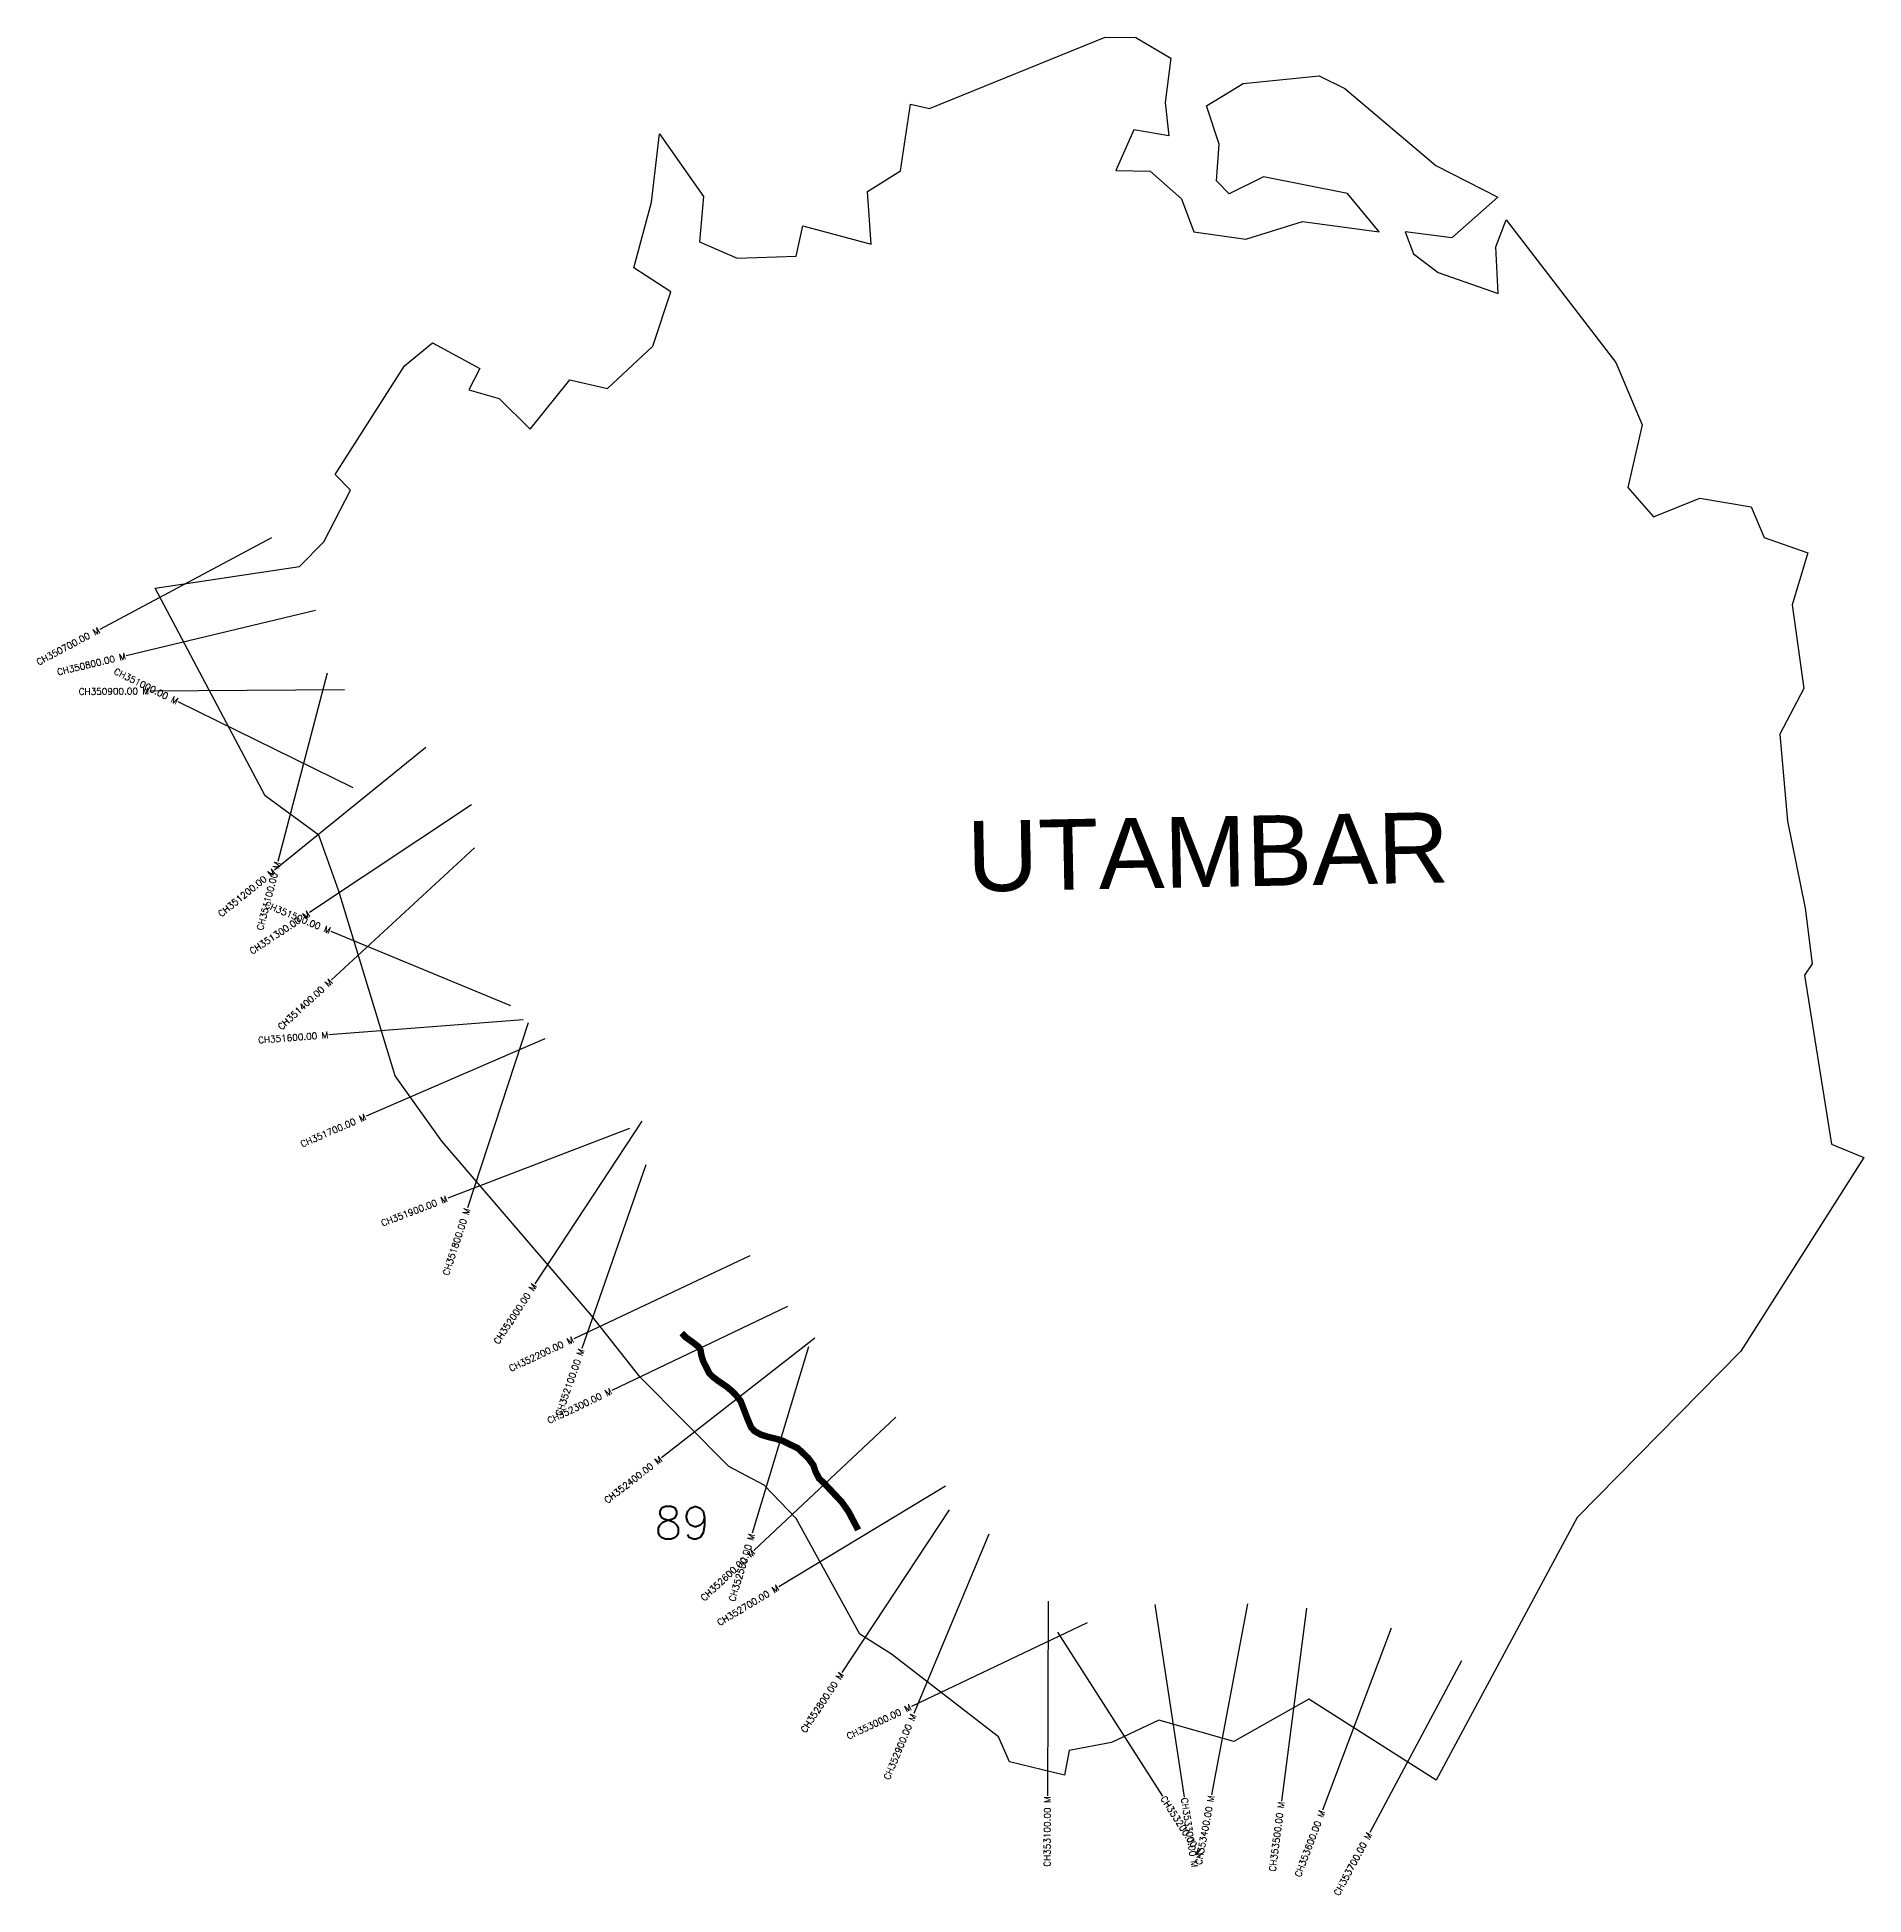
# Model space of a CAD drawing. Header units: metres. Extents: x 293367 to 296182, y 1978891 to 1981755.
import ezdxf
from ezdxf.enums import TextEntityAlignment as Align

# ---------------------------------------------------------------- set-up
doc = ezdxf.new("R2010")
doc.units = ezdxf.units.M
doc.header["$MEASUREMENT"] = 0
for name, color, linetype in [('CS', 134, 'Continuous'), ('CSMark', 6, 'Continuous'), ('UNPROTECTED', 10, 'Continuous'), ('VILLAGE NAME', 250, 'Continuous')]:
    doc.layers.add(name, color=color, linetype=linetype)
doc.styles.get("Standard").update_dxf_attribs({"font": 'simplex.shx'})

msp = doc.modelspace()

# ---------------------------------------------------------------- linework, layer by layer
at = {"color": 6, "flags": 128}
for points in [[(294394, 1981509.4), (294387.7, 1981439.2), (294445.9, 1981414.4), (294537, 1981417.5), (294547.2, 1981463.9), (294652.2, 1981435.6), (294646.8, 1981517.2), (294697.8, 1981548.6), (294712.8, 1981651.4), (294742.4, 1981644.8), (295012.9, 1981754.9), (295060.1, 1981754.3), (295114.2, 1981722.4), (295105.5, 1981653.9), (295111.1, 1981603), (295057.3, 1981612), (295029.3, 1981549.3), (295082.5, 1981548.3), (295130.7, 1981505.5), (295149.9, 1981454.8), (295229.7, 1981443.6), (295317, 1981470.8), (295435.5, 1981454.6), (295386.5, 1981514.1), (295257, 1981539.4), (295204.3, 1981513.5), (295184.5, 1981533.3), (295188.5, 1981589.7), (295169.1, 1981648.8), (295225.6, 1981683.6), (295342.7, 1981695.4), (295382.5, 1981675.6), (295522.6, 1981557.1), (295617.9, 1981508.3), (295547.3, 1981445.3), (295475.5, 1981454.9), (295488.3, 1981420.9), (295526, 1981392), (295618.9, 1981359.6), (295615, 1981431.7), (295631, 1981473.1), (295799.8, 1981253.5), (295840.7, 1981157.3), (295818.4, 1981060.9), (295858, 1981015.3), (295929.6, 1981044.3), (296008.6, 1981030.8), (296028.8, 1980983.8), (296095.7, 1980959.9), (296071.6, 1980879.6), (296089.9, 1980750.8), (296052.9, 1980680.3), (296064.6, 1980546.4), (296091.9, 1980412.4), (296102.6, 1980326.2), (296090.7, 1980309.1), (296132.2, 1980048.6), (296182.2, 1980028), (295992.4, 1979729.2), (295740.5, 1979472.9), (295523.3, 1979067.9), (295327, 1979192.8), (295211.4, 1979127.7), (295095.7, 1979160.5), (295023, 1979126.3), (294957.8, 1979113.7), (294950.1, 1979075.9), (294865.8, 1979096.2), (294848.7, 1979134.9), (294683.7, 1979262.3), (294634.8, 1979293.2), (294536.9, 1979471.5), (294487.3, 1979522.9), (294433.2, 1979551.4), (294296.5, 1979689.4), (294221.3, 1979784.5), (293990.8, 1980053.3), (293918.9, 1980153.8), (293832.3, 1980438.4), (293801.1, 1980524.7), (293718.3, 1980585.4), (293549, 1980905.6), (293771.6, 1980939.1), (293808.9, 1980976.9), (293850.2, 1981056.8), (293826.6, 1981080.5), (293933.3, 1981248.4), (293976.4, 1981283.7), (294049.5, 1981244.3), (294032.4, 1981211.1), (294079, 1981198.1), (294126.9, 1981150.5), (294188.1, 1981226.8), (294246, 1981213.5), (294316.1, 1981278.3), (294343.5, 1981362.3), (294286.5, 1981399.5), (294314.1, 1981500.5), (294326, 1981605.6)], [(294326, 1981605.6), (294394, 1981509.4)]]:
    msp.add_lwpolyline(points, dxfattribs=at)
at = {"layer": 'CS'}
for p, q in [((293728.5, 1980982.9), (293463.6, 1980842)), ((293796.2, 1980871.3), (293504.5, 1980801.4)), ((293840.6, 1980748.6), (293540.6, 1980746.8)), ((293814, 1980774.5), (293737.9, 1980484.3)), ((293853.9, 1980597.7), (293584.7, 1980730.1)), ((293965.9, 1980659.8), (293732.9, 1980470.8)), ((294036.7, 1980571.5), (293787, 1980405.3)), ((294041.1, 1980505.2), (293820.7, 1980301.6)), ((294097.2, 1980261.5), (293820.1, 1980376.5)), ((294115.9, 1980240.1), (293816.8, 1980217.1)), ((294123.7, 1980235.6), (294030.5, 1979950.4)), ((294149.3, 1980210.9), (293874.1, 1980091.5)), ((294280.1, 1980072.6), (293999.9, 1979965.2)), ((294298.8, 1980083.8), (294134.1, 1979833.1)), ((294305.3, 1980016.8), (294206.4, 1979733.5)), ((294465.6, 1979876.1), (294194, 1979748.6)), ((294523.5, 1979798.1), (294252.9, 1979668.7)), ((294565.8, 1979749.5), (294329.2, 1979565.1)), ((294555.8, 1979735.8), (294469.1, 1979448.7)), ((294690.3, 1979627.4), (294471.7, 1979421.9)), ((294766.9, 1979521), (294510, 1979366.2)), ((294772.4, 1979484.7), (294607.4, 1979234.2)), ((294833.6, 1979447.4), (294718.1, 1979170.6)), ((294925.4, 1979344), (294924, 1979044)), ((295089.7, 1979338.6), (295134.8, 1979042)), ((295232.4, 1979340.1), (295176.9, 1979045.3)), ((295323.1, 1979333.4), (295284.7, 1979035.9)), ((294985.5, 1979310.4), (294714.4, 1979181.8)), ((294939.8, 1979296.1), (295101.5, 1979043.4)), ((295454, 1979302.5), (295348.1, 1979021.8)), ((295562.2, 1979252.2), (295420.8, 1978987.6))]:
    msp.add_line(p, q, dxfattribs=at)
at = {"layer": 'UNPROTECTED', "const_width": 10, "flags": 128}
msp.add_lwpolyline([(294360.5, 1979757.2), (294366.7, 1979750.7), (294378.5, 1979742.3), (294385.1, 1979737), (294387.8, 1979734.3), (294389.6, 1979730.6), (294390.5, 1979724), (294393.6, 1979713.7), (294397.3, 1979706.5), (294402.8, 1979695.5), (294407.8, 1979690.3), (294416.6, 1979683.5), (294429.1, 1979675.1), (294438.3, 1979667.5), (294445.4, 1979660), (294451.1, 1979652.7), (294456.5, 1979639), (294461.6, 1979625.6), (294467.4, 1979612), (294472.7, 1979606.1), (294482.5, 1979600.6), (294493.6, 1979597.2), (294505, 1979594.5), (294515.9, 1979591.2), (294526, 1979586.1), (294539.5, 1979579.7), (294555.1, 1979564.8), (294563.3, 1979553.8), (294566.6, 1979543.9), (294572.2, 1979533), (294579.5, 1979526.2), (294606.9, 1979497.1), (294617.4, 1979482.2), (294632.4, 1979453.8)], dxfattribs=at)

# ---------------------------------------------------------------- texts
at = {"insert": (294318.4, 1979489.7), "char_height": 50, "attachment_point": 1}
msp.add_mtext_dynamic_manual_height_columns('89', width=70.183, gutter_width=1, heights=[0], dxfattribs=at)
at = {"layer": 'CSMark'}
for s, rotation, p in [('CH350700.00 M', 28.0025, (293462.7, 1980841.5)), ('CH350800.00 M', 13.4894, (293503.5, 1980801.1)), ('CH351000.00 M', 333.8236, (293583.8, 1980730.5)), ('CH350900.00 M', 0.3395, (293539.6, 1980746.8)), ('CH351200.00 M', 39.0601, (293732.1, 1980470.1)), ('CH351100.00 M', 75.3023, (293737.6, 1980483.4)), ('CH351300.00 M', 33.6405, (293786.1, 1980404.7)), ('CH351500.00 M', 337.4717, (293819.1, 1980376.9)), ('CH351400.00 M', 42.7236, (293820, 1980300.9)), ('CH351600.00 M', 4.3996, (293815.8, 1980217)), ('CH351700.00 M', 23.4437, (293873.2, 1980091.1)), ('CH351900.00 M', 20.958, (293999, 1979964.9)), ('CH351800.00 M', 71.9068, (294030.2, 1979949.5)), ('CH352000.00 M', 56.6991, (294133.6, 1979832.3)), ('CH352200.00 M', 25.1541, (294193.1, 1979748.1)), ('CH352100.00 M', 70.7463, (294206.1, 1979732.6)), ('CH352300.00 M', 25.5598, (294252, 1979668.3)), ('CH352400.00 M', 37.9233, (294328.4, 1979564.5)), ('CH352500.00 M', 73.1907, (294468.8, 1979447.7)), ('CH352600.00 M', 43.2362, (294471, 1979421.2)), ('CH352700.00 M', 31.0737, (294509.1, 1979365.7)), ('CH352800.00 M', 56.62, (294606.8, 1979233.3)), ('CH353000.00 M', 25.3703, (294713.5, 1979181.4)), ('CH352900.00 M', 67.3551, (294717.7, 1979169.6)), ('CH353100.00 M', 89.7457, (294924, 1979043)), ('CH353400.00 M', 79.3402, (295176.7, 1979044.3)), ('CH353500.00 M', 82.6475, (295284.5, 1979034.9)), ('CH353600.00 M', 69.3176, (295347.7, 1979020.9)), ('CH353700.00 M', 61.8839, (295420.3, 1978986.7))]:
    msp.add_text(s, height=10, rotation=rotation, dxfattribs=at).set_placement(p, align=Align.MIDDLE_RIGHT)
for s, rotation, p in [('CH353200.00 M', 302.6075, (295102, 1979042.5)), ('CH353300.00 M', 278.6316, (295134.9, 1979041))]:
    msp.add_text(s, height=10, rotation=rotation, dxfattribs=at).set_placement(p, align=Align.MIDDLE_LEFT)
at = {"layer": 'VILLAGE NAME', "insert": (294799.1, 1980546.4), "char_height": 108.748, "attachment_point": 1, "rotation": 1.1028}
msp.add_mtext_dynamic_manual_height_columns('{\\fArial|b0|i0|c0|p34;UTAMBAR}', width=1571.314, gutter_width=543.7, heights=[0], dxfattribs=at)

doc.saveas('drawing.dxf')
